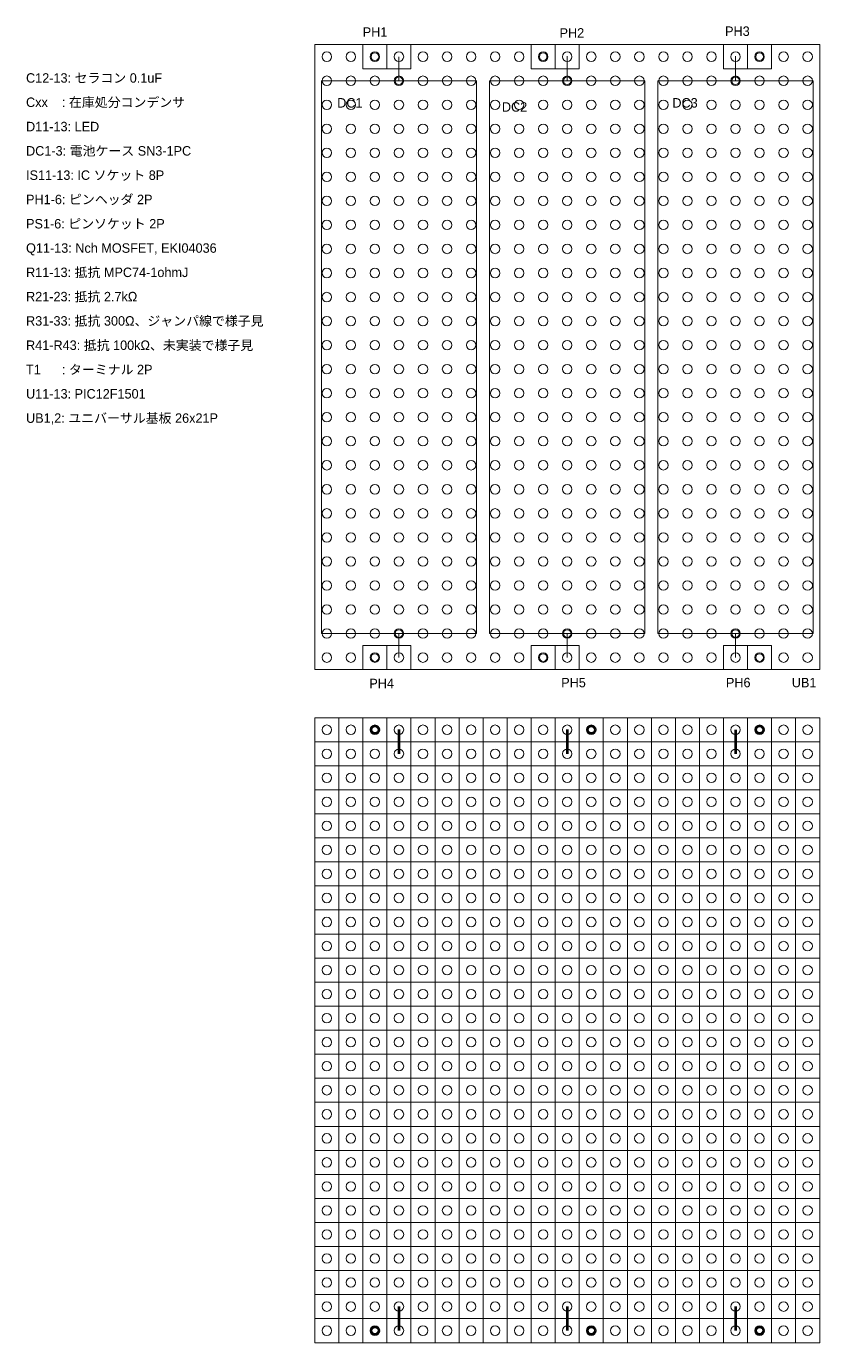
# Model space of a CAD drawing. Extents: x 178 to 324, y -161 to -22.
# Drawn here: x 178.4 to 262.2, y -160.9 to -21.8 of the extents above; entities that cross this region are included whole.
import ezdxf

# ---------------------------------------------------------------- set-up
doc = ezdxf.new("R2010")
doc.units = 0
doc.layers.get('0').update_dxf_attribs({"linetype": 'CONTINUOUS', "lineweight": 9})
for name, color, linetype, lineweight, true_color in [('0_wire', 92, 'CONTINUOUS', 15, 0x00da00), ('socket_header', 56, 'CONTINUOUS', 15, 0x808000), ('universal_board', 253, 'CONTINUOUS', 15, 0xa0a0a4)]:
    doc.layers.add(name, color=color, linetype=linetype, lineweight=lineweight, true_color=true_color)
doc.styles.add('unicode', font='unicode')

msp = doc.modelspace()

# ---------------------------------------------------------------- linework, layer by layer
at = {"layer": '0_wire'}
for p, q in [((217.8, -24.96), (217.8, -27.5)), ((235.58, -24.92), (235.58, -27.5)), ((253.36, -24.92), (253.36, -27.5)), ((217.8, -85.92), (217.8, -88.46)), ((235.58, -85.92), (235.58, -88.46)), ((253.36, -85.92), (253.36, -88.46))]:
    msp.add_line(p, q, dxfattribs=at)
at = {"layer": '0_wire', "lineweight": 200}
for p, q in [((217.8, -96.04), (217.8, -98.62)), ((235.58, -96.04), (235.58, -98.62)), ((253.36, -96.08), (253.36, -98.62)), ((217.8, -157.04), (217.8, -159.58)), ((235.58, -157.04), (235.58, -159.58)), ((253.36, -157.04), (253.36, -159.58))]:
    msp.add_line(p, q, dxfattribs=at)
at = {"layer": '0_wire'}
for centre in [(215.26, -24.96), (233.04, -24.96), (255.9, -24.96), (215.26, -88.46), (233.04, -88.46), (255.9, -88.46)]:
    msp.add_circle(centre, 0.4, dxfattribs=at)
at = {"layer": '0_wire', "lineweight": 200}
for centre in [(215.26, -96.08), (238.12, -96.08), (255.9, -96.08), (215.26, -159.58), (238.12, -159.58), (255.9, -159.58)]:
    msp.add_circle(centre, 0.4, dxfattribs=at)
at = {"layer": 'socket_header'}
for p, q in [((213.99, -23.69), (213.99, -26.23)), ((213.99, -23.69), (216.53, -23.69)), ((216.53, -23.69), (219.07, -23.69)), ((216.53, -23.69), (216.53, -26.23)), ((216.53, -23.69), (216.53, -26.23)), ((219.07, -23.69), (219.07, -26.23)), ((231.77, -23.69), (231.77, -26.23)), ((231.77, -23.69), (234.31, -23.69)), ((234.31, -23.69), (236.85, -23.69)), ((234.31, -23.69), (234.31, -26.23)), ((234.31, -23.69), (234.31, -26.23)), ((236.85, -23.69), (236.85, -26.23)), ((252.09, -23.69), (252.09, -26.23)), ((252.09, -23.69), (254.63, -23.69)), ((254.63, -23.69), (254.63, -26.23)), ((254.63, -23.69), (257.17, -23.69)), ((254.63, -23.69), (254.63, -26.23)), ((257.17, -23.69), (257.17, -26.23)), ((213.99, -26.23), (216.53, -26.23)), ((216.53, -26.23), (219.07, -26.23)), ((231.77, -26.23), (234.31, -26.23)), ((234.31, -26.23), (236.85, -26.23)), ((252.09, -26.23), (254.63, -26.23)), ((254.63, -26.23), (257.17, -26.23)), ((209.6, -27.5), (226, -27.5)), ((209.6, -85.92), (209.6, -27.5)), ((226, -27.5), (226, -85.92)), ((227.38, -27.5), (243.78, -27.5)), ((227.38, -85.92), (227.38, -27.5)), ((243.78, -27.5), (243.78, -85.92)), ((245.16, -27.5), (261.56, -27.5)), ((245.16, -85.92), (245.16, -27.5)), ((261.56, -27.5), (261.56, -85.92)), ((226, -85.92), (209.6, -85.92)), ((243.78, -85.92), (227.38, -85.92)), ((261.56, -85.92), (245.16, -85.92)), ((213.99, -87.19), (213.99, -89.73)), ((213.99, -87.19), (216.53, -87.19)), ((216.53, -87.19), (219.07, -87.19)), ((216.53, -87.19), (216.53, -89.73)), ((216.53, -87.19), (216.53, -89.73)), ((219.07, -87.19), (219.07, -89.73)), ((231.77, -87.19), (231.77, -89.73)), ((231.77, -87.19), (234.31, -87.19)), ((234.31, -87.19), (236.85, -87.19)), ((234.31, -87.19), (234.31, -89.73)), ((234.31, -87.19), (234.31, -89.73)), ((236.85, -87.19), (236.85, -89.73)), ((252.09, -87.19), (252.09, -89.73)), ((252.09, -87.19), (254.63, -87.19)), ((254.63, -87.19), (254.63, -89.73)), ((254.63, -87.19), (257.17, -87.19)), ((254.63, -87.19), (254.63, -89.73)), ((257.17, -87.19), (257.17, -89.73)), ((213.99, -89.73), (216.53, -89.73)), ((216.53, -89.73), (219.07, -89.73)), ((231.77, -89.73), (234.31, -89.73)), ((234.31, -89.73), (236.85, -89.73)), ((252.09, -89.73), (254.63, -89.73)), ((254.63, -89.73), (257.17, -89.73))]:
    msp.add_line(p, q, dxfattribs=at)
for centre in [(217.8, -27.5), (235.58, -27.5), (253.36, -27.5), (217.8, -85.92), (235.58, -85.92), (253.36, -85.92)]:
    msp.add_circle(centre, 0.4, dxfattribs=at)
at = {"layer": 'universal_board'}
for p, q in [((208.91, -23.69), (262.25, -23.69)), ((208.91, -89.73), (208.91, -23.69)), ((262.25, -89.73), (262.25, -23.69)), ((208.91, -89.73), (262.25, -89.73)), ((208.91, -94.81), (262.25, -94.81)), ((208.91, -160.85), (208.91, -94.81)), ((211.45, -160.85), (211.45, -94.81)), ((213.99, -160.85), (213.99, -94.81)), ((216.53, -160.85), (216.53, -94.81)), ((219.07, -160.85), (219.07, -94.81)), ((221.61, -160.85), (221.61, -94.81)), ((224.15, -160.85), (224.15, -94.81)), ((226.69, -160.85), (226.69, -94.81)), ((229.23, -160.85), (229.23, -94.81)), ((231.77, -160.85), (231.77, -94.81)), ((234.31, -160.85), (234.31, -94.81)), ((236.85, -160.85), (236.85, -94.81)), ((239.39, -160.85), (239.39, -94.81)), ((241.93, -160.85), (241.93, -94.81)), ((244.47, -160.85), (244.47, -94.81)), ((247.01, -160.85), (247.01, -94.81)), ((249.55, -160.85), (249.55, -94.81)), ((252.09, -160.85), (252.09, -94.81)), ((254.63, -160.85), (254.63, -94.81)), ((257.17, -160.85), (257.17, -94.81)), ((259.71, -160.85), (259.71, -94.81)), ((262.25, -160.85), (262.25, -94.81)), ((208.91, -97.35), (262.25, -97.35)), ((208.91, -99.89), (262.25, -99.89)), ((208.91, -102.43), (262.25, -102.43)), ((208.91, -104.97), (262.25, -104.97)), ((208.91, -107.51), (262.25, -107.51)), ((208.91, -110.05), (262.25, -110.05)), ((208.91, -112.59), (262.25, -112.59)), ((208.91, -115.13), (262.25, -115.13)), ((208.91, -117.67), (262.25, -117.67)), ((208.91, -120.21), (262.25, -120.21)), ((208.91, -122.75), (262.25, -122.75)), ((208.91, -125.29), (262.25, -125.29)), ((208.91, -127.83), (262.25, -127.83)), ((208.91, -130.37), (262.25, -130.37)), ((208.91, -132.91), (262.25, -132.91)), ((208.91, -135.45), (262.25, -135.45)), ((208.91, -137.99), (262.25, -137.99)), ((208.91, -140.53), (262.25, -140.53)), ((208.91, -143.07), (262.25, -143.07)), ((208.91, -145.61), (262.25, -145.61)), ((208.91, -148.15), (262.25, -148.15)), ((208.91, -150.69), (262.25, -150.69)), ((208.91, -153.23), (262.25, -153.23)), ((208.91, -155.77), (262.25, -155.77)), ((208.91, -158.31), (262.25, -158.31)), ((208.91, -160.85), (262.25, -160.85))]:
    msp.add_line(p, q, dxfattribs=at)
for centre in [(210.18, -24.96), (212.72, -24.96), (215.26, -24.96), (217.8, -24.96), (220.34, -24.96), (222.88, -24.96), (225.42, -24.96), (227.96, -24.96), (230.5, -24.96), (233.04, -24.96), (235.58, -24.96), (238.12, -24.96), (240.66, -24.96), (243.2, -24.96), (245.74, -24.96), (248.28, -24.96), (250.82, -24.96), (253.36, -24.96), (255.9, -24.96), (258.44, -24.96), (260.98, -24.96), (210.18, -27.5), (212.72, -27.5), (215.26, -27.5), (217.8, -27.5), (220.34, -27.5), (222.88, -27.5), (225.42, -27.5), (227.96, -27.5), (230.5, -27.5), (233.04, -27.5), (235.58, -27.5), (238.12, -27.5), (240.66, -27.5), (243.2, -27.5), (245.74, -27.5), (248.28, -27.5), (250.82, -27.5), (253.36, -27.5), (255.9, -27.5), (258.44, -27.5), (260.98, -27.5), (210.18, -30.04), (212.72, -30.04), (215.26, -30.04), (217.8, -30.04), (220.34, -30.04), (222.88, -30.04), (225.42, -30.04), (227.96, -30.04), (230.5, -30.04), (233.04, -30.04), (235.58, -30.04), (238.12, -30.04), (240.66, -30.04), (243.2, -30.04), (245.74, -30.04), (248.28, -30.04), (250.82, -30.04), (253.36, -30.04), (255.9, -30.04), (258.44, -30.04), (260.98, -30.04), (210.18, -32.58), (212.72, -32.58), (215.26, -32.58), (217.8, -32.58), (220.34, -32.58), (222.88, -32.58), (225.42, -32.58), (227.96, -32.58), (230.5, -32.58), (233.04, -32.58), (235.58, -32.58), (238.12, -32.58), (240.66, -32.58), (243.2, -32.58), (245.74, -32.58), (248.28, -32.58), (250.82, -32.58), (253.36, -32.58), (255.9, -32.58), (258.44, -32.58), (260.98, -32.58), (210.18, -35.12), (212.72, -35.12), (215.26, -35.12), (217.8, -35.12), (220.34, -35.12), (222.88, -35.12), (225.42, -35.12), (227.96, -35.12), (230.5, -35.12), (233.04, -35.12), (235.58, -35.12), (238.12, -35.12), (240.66, -35.12), (243.2, -35.12), (245.74, -35.12), (248.28, -35.12), (250.82, -35.12), (253.36, -35.12), (255.9, -35.12), (258.44, -35.12), (260.98, -35.12), (210.18, -37.66), (212.72, -37.66), (215.26, -37.66), (217.8, -37.66), (220.34, -37.66), (222.88, -37.66), (225.42, -37.66), (227.96, -37.66), (230.5, -37.66), (233.04, -37.66), (235.58, -37.66), (238.12, -37.66), (240.66, -37.66), (243.2, -37.66), (245.74, -37.66), (248.28, -37.66), (250.82, -37.66), (253.36, -37.66), (255.9, -37.66), (258.44, -37.66), (260.98, -37.66), (210.18, -40.2), (212.72, -40.2), (215.26, -40.2), (217.8, -40.2), (220.34, -40.2), (222.88, -40.2), (225.42, -40.2), (227.96, -40.2), (230.5, -40.2), (233.04, -40.2), (235.58, -40.2), (238.12, -40.2), (240.66, -40.2), (243.2, -40.2), (245.74, -40.2), (248.28, -40.2), (250.82, -40.2), (253.36, -40.2), (255.9, -40.2), (258.44, -40.2), (260.98, -40.2), (210.18, -42.74), (212.72, -42.74), (215.26, -42.74), (217.8, -42.74), (220.34, -42.74), (222.88, -42.74), (225.42, -42.74), (227.96, -42.74), (230.5, -42.74), (233.04, -42.74), (235.58, -42.74), (238.12, -42.74), (240.66, -42.74), (243.2, -42.74), (245.74, -42.74), (248.28, -42.74), (250.82, -42.74), (253.36, -42.74), (255.9, -42.74), (258.44, -42.74), (260.98, -42.74), (210.18, -45.28), (212.72, -45.28), (215.26, -45.28), (217.8, -45.28), (220.34, -45.28), (222.88, -45.28), (225.42, -45.28), (227.96, -45.28), (230.5, -45.28), (233.04, -45.28), (235.58, -45.28), (238.12, -45.28), (240.66, -45.28), (243.2, -45.28), (245.74, -45.28), (248.28, -45.28), (250.82, -45.28), (253.36, -45.28), (255.9, -45.28), (258.44, -45.28), (260.98, -45.28), (210.18, -47.82), (212.72, -47.82), (215.26, -47.82), (217.8, -47.82), (220.34, -47.82), (222.88, -47.82), (225.42, -47.82), (227.96, -47.82), (230.5, -47.82), (233.04, -47.82), (235.58, -47.82), (238.12, -47.82), (240.66, -47.82), (243.2, -47.82), (245.74, -47.82), (248.28, -47.82), (250.82, -47.82), (253.36, -47.82), (255.9, -47.82), (258.44, -47.82), (260.98, -47.82), (210.18, -50.36), (212.72, -50.36), (215.26, -50.36), (217.8, -50.36), (220.34, -50.36), (222.88, -50.36), (225.42, -50.36), (227.96, -50.36), (230.5, -50.36), (233.04, -50.36), (235.58, -50.36), (238.12, -50.36), (240.66, -50.36), (243.2, -50.36), (245.74, -50.36), (248.28, -50.36), (250.82, -50.36), (253.36, -50.36), (255.9, -50.36), (258.44, -50.36), (260.98, -50.36), (210.18, -52.9), (212.72, -52.9), (215.26, -52.9), (217.8, -52.9), (220.34, -52.9), (222.88, -52.9), (225.42, -52.9), (227.96, -52.9), (230.5, -52.9), (233.04, -52.9), (235.58, -52.9), (238.12, -52.9), (240.66, -52.9), (243.2, -52.9), (245.74, -52.9), (248.28, -52.9), (250.82, -52.9), (253.36, -52.9), (255.9, -52.9), (258.44, -52.9), (260.98, -52.9), (210.18, -55.44), (212.72, -55.44), (215.26, -55.44), (217.8, -55.44), (220.34, -55.44), (222.88, -55.44), (225.42, -55.44), (227.96, -55.44), (230.5, -55.44), (233.04, -55.44), (235.58, -55.44), (238.12, -55.44), (240.66, -55.44), (243.2, -55.44), (245.74, -55.44), (248.28, -55.44), (250.82, -55.44), (253.36, -55.44), (255.9, -55.44), (258.44, -55.44), (260.98, -55.44), (210.18, -57.98), (212.72, -57.98), (215.26, -57.98), (217.8, -57.98), (220.34, -57.98), (222.88, -57.98), (225.42, -57.98), (227.96, -57.98), (230.5, -57.98), (233.04, -57.98), (235.58, -57.98), (238.12, -57.98), (240.66, -57.98), (243.2, -57.98), (245.74, -57.98), (248.28, -57.98), (250.82, -57.98), (253.36, -57.98), (255.9, -57.98), (258.44, -57.98), (260.98, -57.98), (210.18, -60.52), (212.72, -60.52), (215.26, -60.52), (217.8, -60.52), (220.34, -60.52), (222.88, -60.52), (225.42, -60.52), (227.96, -60.52), (230.5, -60.52), (233.04, -60.52), (235.58, -60.52), (238.12, -60.52), (240.66, -60.52), (243.2, -60.52), (245.74, -60.52), (248.28, -60.52), (250.82, -60.52), (253.36, -60.52), (255.9, -60.52), (258.44, -60.52), (260.98, -60.52), (210.18, -63.06), (212.72, -63.06), (215.26, -63.06), (217.8, -63.06), (220.34, -63.06), (222.88, -63.06), (225.42, -63.06), (227.96, -63.06), (230.5, -63.06), (233.04, -63.06), (235.58, -63.06), (238.12, -63.06), (240.66, -63.06), (243.2, -63.06), (245.74, -63.06), (248.28, -63.06), (250.82, -63.06), (253.36, -63.06), (255.9, -63.06), (258.44, -63.06), (260.98, -63.06), (210.18, -65.6), (212.72, -65.6), (215.26, -65.6), (217.8, -65.6), (220.34, -65.6), (222.88, -65.6), (225.42, -65.6), (227.96, -65.6), (230.5, -65.6), (233.04, -65.6), (235.58, -65.6), (238.12, -65.6), (240.66, -65.6), (243.2, -65.6), (245.74, -65.6), (248.28, -65.6), (250.82, -65.6), (253.36, -65.6), (255.9, -65.6), (258.44, -65.6), (260.98, -65.6), (210.18, -68.14), (212.72, -68.14), (215.26, -68.14), (217.8, -68.14), (220.34, -68.14), (222.88, -68.14), (225.42, -68.14), (227.96, -68.14), (230.5, -68.14), (233.04, -68.14), (235.58, -68.14), (238.12, -68.14), (240.66, -68.14), (243.2, -68.14), (245.74, -68.14), (248.28, -68.14), (250.82, -68.14), (253.36, -68.14), (255.9, -68.14), (258.44, -68.14), (260.98, -68.14), (210.18, -70.68), (212.72, -70.68), (215.26, -70.68), (217.8, -70.68), (220.34, -70.68), (222.88, -70.68), (225.42, -70.68), (227.96, -70.68), (230.5, -70.68), (233.04, -70.68), (235.58, -70.68), (238.12, -70.68), (240.66, -70.68), (243.2, -70.68), (245.74, -70.68), (248.28, -70.68), (250.82, -70.68), (253.36, -70.68), (255.9, -70.68), (258.44, -70.68), (260.98, -70.68), (210.18, -73.22), (212.72, -73.22), (215.26, -73.22), (217.8, -73.22), (220.34, -73.22), (222.88, -73.22), (225.42, -73.22), (227.96, -73.22), (230.5, -73.22), (233.04, -73.22), (235.58, -73.22), (238.12, -73.22), (240.66, -73.22), (243.2, -73.22), (245.74, -73.22), (248.28, -73.22), (250.82, -73.22), (253.36, -73.22), (255.9, -73.22), (258.44, -73.22), (260.98, -73.22), (210.18, -75.76), (212.72, -75.76), (215.26, -75.76), (217.8, -75.76), (220.34, -75.76), (222.88, -75.76), (225.42, -75.76), (227.96, -75.76), (230.5, -75.76), (233.04, -75.76), (235.58, -75.76), (238.12, -75.76), (240.66, -75.76), (243.2, -75.76), (245.74, -75.76), (248.28, -75.76), (250.82, -75.76), (253.36, -75.76), (255.9, -75.76), (258.44, -75.76), (260.98, -75.76), (210.18, -78.3), (212.72, -78.3), (215.26, -78.3), (217.8, -78.3), (220.34, -78.3), (222.88, -78.3), (225.42, -78.3), (227.96, -78.3), (230.5, -78.3), (233.04, -78.3), (235.58, -78.3), (238.12, -78.3), (240.66, -78.3), (243.2, -78.3), (245.74, -78.3), (248.28, -78.3), (250.82, -78.3), (253.36, -78.3), (255.9, -78.3), (258.44, -78.3), (260.98, -78.3), (210.18, -80.84), (212.72, -80.84), (215.26, -80.84), (217.8, -80.84), (220.34, -80.84), (222.88, -80.84), (225.42, -80.84), (227.96, -80.84), (230.5, -80.84), (233.04, -80.84), (235.58, -80.84), (238.12, -80.84), (240.66, -80.84), (243.2, -80.84), (245.74, -80.84), (248.28, -80.84), (250.82, -80.84), (253.36, -80.84), (255.9, -80.84), (258.44, -80.84), (260.98, -80.84), (210.18, -83.38), (212.72, -83.38), (215.26, -83.38), (217.8, -83.38), (220.34, -83.38), (222.88, -83.38), (225.42, -83.38), (227.96, -83.38), (230.5, -83.38), (233.04, -83.38), (235.58, -83.38), (238.12, -83.38), (240.66, -83.38), (243.2, -83.38), (245.74, -83.38), (248.28, -83.38), (250.82, -83.38), (253.36, -83.38), (255.9, -83.38), (258.44, -83.38), (260.98, -83.38), (210.18, -85.92), (212.72, -85.92), (215.26, -85.92), (217.8, -85.92), (220.34, -85.92), (222.88, -85.92), (225.42, -85.92), (227.96, -85.92), (230.5, -85.92), (233.04, -85.92), (235.58, -85.92), (238.12, -85.92), (240.66, -85.92), (243.2, -85.92), (245.74, -85.92), (248.28, -85.92), (250.82, -85.92), (253.36, -85.92), (255.9, -85.92), (258.44, -85.92), (260.98, -85.92), (210.18, -88.46), (212.72, -88.46), (215.26, -88.46), (217.8, -88.46), (220.34, -88.46), (222.88, -88.46), (225.42, -88.46), (227.96, -88.46), (230.5, -88.46), (233.04, -88.46), (235.58, -88.46), (238.12, -88.46), (240.66, -88.46), (243.2, -88.46), (245.74, -88.46), (248.28, -88.46), (250.82, -88.46), (253.36, -88.46), (255.9, -88.46), (258.44, -88.46), (260.98, -88.46), (210.18, -96.08), (212.72, -96.08), (215.26, -96.08), (217.8, -96.08), (220.34, -96.08), (222.88, -96.08), (225.42, -96.08), (227.96, -96.08), (230.5, -96.08), (233.04, -96.08), (235.58, -96.08), (238.12, -96.08), (240.66, -96.08), (243.2, -96.08), (245.74, -96.08), (248.28, -96.08), (250.82, -96.08), (253.36, -96.08), (255.9, -96.08), (258.44, -96.08), (260.98, -96.08), (210.18, -98.62), (212.72, -98.62), (215.26, -98.62), (217.8, -98.62), (220.34, -98.62), (222.88, -98.62), (225.42, -98.62), (227.96, -98.62), (230.5, -98.62), (233.04, -98.62), (235.58, -98.62), (238.12, -98.62), (240.66, -98.62), (243.2, -98.62), (245.74, -98.62), (248.28, -98.62), (250.82, -98.62), (253.36, -98.62), (255.9, -98.62), (258.44, -98.62), (260.98, -98.62), (210.18, -101.16), (212.72, -101.16), (215.26, -101.16), (217.8, -101.16), (220.34, -101.16), (222.88, -101.16), (225.42, -101.16), (227.96, -101.16), (230.5, -101.16), (233.04, -101.16), (235.58, -101.16), (238.12, -101.16), (240.66, -101.16), (243.2, -101.16), (245.74, -101.16), (248.28, -101.16), (250.82, -101.16), (253.36, -101.16), (255.9, -101.16), (258.44, -101.16), (260.98, -101.16), (210.18, -103.7), (212.72, -103.7), (215.26, -103.7), (217.8, -103.7), (220.34, -103.7), (222.88, -103.7), (225.42, -103.7), (227.96, -103.7), (230.5, -103.7), (233.04, -103.7), (235.58, -103.7), (238.12, -103.7), (240.66, -103.7), (243.2, -103.7), (245.74, -103.7), (248.28, -103.7), (250.82, -103.7), (253.36, -103.7), (255.9, -103.7), (258.44, -103.7), (260.98, -103.7), (210.18, -106.24), (212.72, -106.24), (215.26, -106.24), (217.8, -106.24), (220.34, -106.24), (222.88, -106.24), (225.42, -106.24), (227.96, -106.24), (230.5, -106.24), (233.04, -106.24), (235.58, -106.24), (238.12, -106.24), (240.66, -106.24), (243.2, -106.24), (245.74, -106.24), (248.28, -106.24), (250.82, -106.24), (253.36, -106.24), (255.9, -106.24), (258.44, -106.24), (260.98, -106.24), (210.18, -108.78), (212.72, -108.78), (215.26, -108.78), (217.8, -108.78), (220.34, -108.78), (222.88, -108.78), (225.42, -108.78), (227.96, -108.78), (230.5, -108.78), (233.04, -108.78), (235.58, -108.78), (238.12, -108.78), (240.66, -108.78), (243.2, -108.78), (245.74, -108.78), (248.28, -108.78), (250.82, -108.78), (253.36, -108.78), (255.9, -108.78), (258.44, -108.78), (260.98, -108.78), (210.18, -111.32), (212.72, -111.32), (215.26, -111.32), (217.8, -111.32), (220.34, -111.32), (222.88, -111.32), (225.42, -111.32), (227.96, -111.32), (230.5, -111.32), (233.04, -111.32), (235.58, -111.32), (238.12, -111.32), (240.66, -111.32), (243.2, -111.32), (245.74, -111.32), (248.28, -111.32), (250.82, -111.32), (253.36, -111.32), (255.9, -111.32), (258.44, -111.32), (260.98, -111.32), (210.18, -113.86), (212.72, -113.86), (215.26, -113.86), (217.8, -113.86), (220.34, -113.86), (222.88, -113.86), (225.42, -113.86), (227.96, -113.86), (230.5, -113.86), (233.04, -113.86), (235.58, -113.86), (238.12, -113.86), (240.66, -113.86), (243.2, -113.86), (245.74, -113.86), (248.28, -113.86), (250.82, -113.86), (253.36, -113.86), (255.9, -113.86), (258.44, -113.86), (260.98, -113.86), (210.18, -116.4), (212.72, -116.4), (215.26, -116.4), (217.8, -116.4), (220.34, -116.4), (222.88, -116.4), (225.42, -116.4), (227.96, -116.4), (230.5, -116.4), (233.04, -116.4), (235.58, -116.4), (238.12, -116.4), (240.66, -116.4), (243.2, -116.4), (245.74, -116.4), (248.28, -116.4), (250.82, -116.4), (253.36, -116.4), (255.9, -116.4), (258.44, -116.4), (260.98, -116.4), (210.18, -118.94), (212.72, -118.94), (215.26, -118.94), (217.8, -118.94), (220.34, -118.94), (222.88, -118.94), (225.42, -118.94), (227.96, -118.94), (230.5, -118.94), (233.04, -118.94), (235.58, -118.94), (238.12, -118.94), (240.66, -118.94), (243.2, -118.94), (245.74, -118.94), (248.28, -118.94), (250.82, -118.94), (253.36, -118.94), (255.9, -118.94), (258.44, -118.94), (260.98, -118.94), (210.18, -121.48), (212.72, -121.48), (215.26, -121.48), (217.8, -121.48), (220.34, -121.48), (222.88, -121.48), (225.42, -121.48), (227.96, -121.48), (230.5, -121.48), (233.04, -121.48), (235.58, -121.48), (238.12, -121.48), (240.66, -121.48), (243.2, -121.48), (245.74, -121.48), (248.28, -121.48), (250.82, -121.48), (253.36, -121.48), (255.9, -121.48), (258.44, -121.48), (260.98, -121.48), (210.18, -124.02), (212.72, -124.02), (215.26, -124.02), (217.8, -124.02), (220.34, -124.02), (222.88, -124.02), (225.42, -124.02), (227.96, -124.02), (230.5, -124.02), (233.04, -124.02), (235.58, -124.02), (238.12, -124.02), (240.66, -124.02), (243.2, -124.02), (245.74, -124.02), (248.28, -124.02), (250.82, -124.02), (253.36, -124.02), (255.9, -124.02), (258.44, -124.02), (260.98, -124.02), (210.18, -126.56), (212.72, -126.56), (215.26, -126.56), (217.8, -126.56), (220.34, -126.56), (222.88, -126.56), (225.42, -126.56), (227.96, -126.56), (230.5, -126.56), (233.04, -126.56), (235.58, -126.56), (238.12, -126.56), (240.66, -126.56), (243.2, -126.56), (245.74, -126.56), (248.28, -126.56), (250.82, -126.56), (253.36, -126.56), (255.9, -126.56), (258.44, -126.56), (260.98, -126.56), (210.18, -129.1), (212.72, -129.1), (215.26, -129.1), (217.8, -129.1), (220.34, -129.1), (222.88, -129.1), (225.42, -129.1), (227.96, -129.1), (230.5, -129.1), (233.04, -129.1), (235.58, -129.1), (238.12, -129.1), (240.66, -129.1), (243.2, -129.1), (245.74, -129.1), (248.28, -129.1), (250.82, -129.1), (253.36, -129.1), (255.9, -129.1), (258.44, -129.1), (260.98, -129.1), (210.18, -131.64), (212.72, -131.64), (215.26, -131.64), (217.8, -131.64), (220.34, -131.64), (222.88, -131.64), (225.42, -131.64), (227.96, -131.64), (230.5, -131.64), (233.04, -131.64), (235.58, -131.64), (238.12, -131.64), (240.66, -131.64), (243.2, -131.64), (245.74, -131.64), (248.28, -131.64), (250.82, -131.64), (253.36, -131.64), (255.9, -131.64), (258.44, -131.64), (260.98, -131.64), (210.18, -134.18), (212.72, -134.18), (215.26, -134.18), (217.8, -134.18), (220.34, -134.18), (222.88, -134.18), (225.42, -134.18), (227.96, -134.18), (230.5, -134.18), (233.04, -134.18), (235.58, -134.18), (238.12, -134.18), (240.66, -134.18), (243.2, -134.18), (245.74, -134.18), (248.28, -134.18), (250.82, -134.18), (253.36, -134.18), (255.9, -134.18), (258.44, -134.18), (260.98, -134.18), (210.18, -136.72), (212.72, -136.72), (215.26, -136.72), (217.8, -136.72), (220.34, -136.72), (222.88, -136.72), (225.42, -136.72), (227.96, -136.72), (230.5, -136.72), (233.04, -136.72), (235.58, -136.72), (238.12, -136.72), (240.66, -136.72), (243.2, -136.72), (245.74, -136.72), (248.28, -136.72), (250.82, -136.72), (253.36, -136.72), (255.9, -136.72), (258.44, -136.72), (260.98, -136.72), (210.18, -139.26), (212.72, -139.26), (215.26, -139.26), (217.8, -139.26), (220.34, -139.26), (222.88, -139.26), (225.42, -139.26), (227.96, -139.26), (230.5, -139.26), (233.04, -139.26), (235.58, -139.26), (238.12, -139.26), (240.66, -139.26), (243.2, -139.26), (245.74, -139.26), (248.28, -139.26), (250.82, -139.26), (253.36, -139.26), (255.9, -139.26), (258.44, -139.26), (260.98, -139.26), (210.18, -141.8), (212.72, -141.8), (215.26, -141.8), (217.8, -141.8), (220.34, -141.8), (222.88, -141.8), (225.42, -141.8), (227.96, -141.8), (230.5, -141.8), (233.04, -141.8), (235.58, -141.8), (238.12, -141.8), (240.66, -141.8), (243.2, -141.8), (245.74, -141.8), (248.28, -141.8), (250.82, -141.8), (253.36, -141.8), (255.9, -141.8), (258.44, -141.8), (260.98, -141.8), (210.18, -144.34), (212.72, -144.34), (215.26, -144.34), (217.8, -144.34), (220.34, -144.34), (222.88, -144.34), (225.42, -144.34), (227.96, -144.34), (230.5, -144.34), (233.04, -144.34), (235.58, -144.34), (238.12, -144.34), (240.66, -144.34), (243.2, -144.34), (245.74, -144.34), (248.28, -144.34), (250.82, -144.34), (253.36, -144.34), (255.9, -144.34), (258.44, -144.34), (260.98, -144.34), (210.18, -146.88), (212.72, -146.88), (215.26, -146.88), (217.8, -146.88), (220.34, -146.88), (222.88, -146.88), (225.42, -146.88), (227.96, -146.88), (230.5, -146.88), (233.04, -146.88), (235.58, -146.88), (238.12, -146.88), (240.66, -146.88), (243.2, -146.88), (245.74, -146.88), (248.28, -146.88), (250.82, -146.88), (253.36, -146.88), (255.9, -146.88), (258.44, -146.88), (260.98, -146.88), (210.18, -149.42), (212.72, -149.42), (215.26, -149.42), (217.8, -149.42), (220.34, -149.42), (222.88, -149.42), (225.42, -149.42), (227.96, -149.42), (230.5, -149.42), (233.04, -149.42), (235.58, -149.42), (238.12, -149.42), (240.66, -149.42), (243.2, -149.42), (245.74, -149.42), (248.28, -149.42), (250.82, -149.42), (253.36, -149.42), (255.9, -149.42), (258.44, -149.42), (260.98, -149.42), (210.18, -151.96), (212.72, -151.96), (215.26, -151.96), (217.8, -151.96), (220.34, -151.96), (222.88, -151.96), (225.42, -151.96), (227.96, -151.96), (230.5, -151.96), (233.04, -151.96), (235.58, -151.96), (238.12, -151.96), (240.66, -151.96), (243.2, -151.96), (245.74, -151.96), (248.28, -151.96), (250.82, -151.96), (253.36, -151.96), (255.9, -151.96), (258.44, -151.96), (260.98, -151.96), (210.18, -154.5), (212.72, -154.5), (215.26, -154.5), (217.8, -154.5), (220.34, -154.5), (222.88, -154.5), (225.42, -154.5), (227.96, -154.5), (230.5, -154.5), (233.04, -154.5), (235.58, -154.5), (238.12, -154.5), (240.66, -154.5), (243.2, -154.5), (245.74, -154.5), (248.28, -154.5), (250.82, -154.5), (253.36, -154.5), (255.9, -154.5), (258.44, -154.5), (260.98, -154.5), (210.18, -157.04), (212.72, -157.04), (215.26, -157.04), (217.8, -157.04), (220.34, -157.04), (222.88, -157.04), (225.42, -157.04), (227.96, -157.04), (230.5, -157.04), (233.04, -157.04), (235.58, -157.04), (238.12, -157.04), (240.66, -157.04), (243.2, -157.04), (245.74, -157.04), (248.28, -157.04), (250.82, -157.04), (253.36, -157.04), (255.9, -157.04), (258.44, -157.04), (260.98, -157.04), (210.18, -159.58), (212.72, -159.58), (215.26, -159.58), (217.8, -159.58), (220.34, -159.58), (222.88, -159.58), (225.42, -159.58), (227.96, -159.58), (230.5, -159.58), (233.04, -159.58), (235.58, -159.58), (238.12, -159.58), (240.66, -159.58), (243.2, -159.58), (245.74, -159.58), (248.28, -159.58), (250.82, -159.58), (253.36, -159.58), (255.9, -159.58), (258.44, -159.58), (260.98, -159.58)]:
    msp.add_circle(centre, 0.5, dxfattribs=at)

# ---------------------------------------------------------------- texts
at = {"insert": (178.4021, -45.2743), "char_height": 1, "width": 24.475556, "attachment_point": 4, "line_spacing_factor": 1.54, "style": 'unicode'}
msp.add_mtext('C12-13: セラコン 0.1uF\\PCxx    : 在庫処分コンデンサ\\PD11-13: LED\\PDC1-3: 電池ケース SN3-1PC\\PIS11-13: IC ソケット 8P\\PPH1-6: ピンヘッダ 2P\\PPS1-6: ピンソケット 2P\\PQ11-13: Nch MOSFET, EKI04036\\PR11-13: 抵抗 MPC74-1ohmJ\\PR21-23: 抵抗 2.7kΩ\\PR31-33: 抵抗 300Ω、ジャンパ線で様子見\\PR41-R43: 抵抗 100kΩ、未実装で様子見\\PT1      : ターミナル 2P\\PU11-13: PIC12F1501\\PUB1,2: ユニバーサル基板 26x21P', dxfattribs=at)
at = {"layer": 'socket_header', "char_height": 1, "attachment_point": 4, "line_spacing_factor": 1.54, "style": 'unicode'}
for s, insert, width in [('PH1', (213.9716, -22.363), 2), ('PH2', (234.7684, -22.4501), 2.222222), ('PH3', (252.2585, -22.276), 2.222222), ('DC1', (211.2741, -29.8464), 1.888889), ('DC2', (228.6773, -30.2815), 2.111111), ('DC3', (246.6895, -29.8464), 2.111111), ('PH4', (214.6678, -91.1925), 2.333333), ('PH5', (234.9424, -91.1054), 2.222222), ('PH6', (252.3456, -91.1054), 2.222222)]:
    msp.add_mtext(s, dxfattribs=dict(at, insert=insert, width=width))
at = {"layer": 'universal_board', "insert": (259.3068, -91.1054), "char_height": 1, "width": 2, "attachment_point": 4, "line_spacing_factor": 1.54, "style": 'unicode'}
msp.add_mtext('UB1', dxfattribs=at)

doc.saveas('drawing.dxf')
